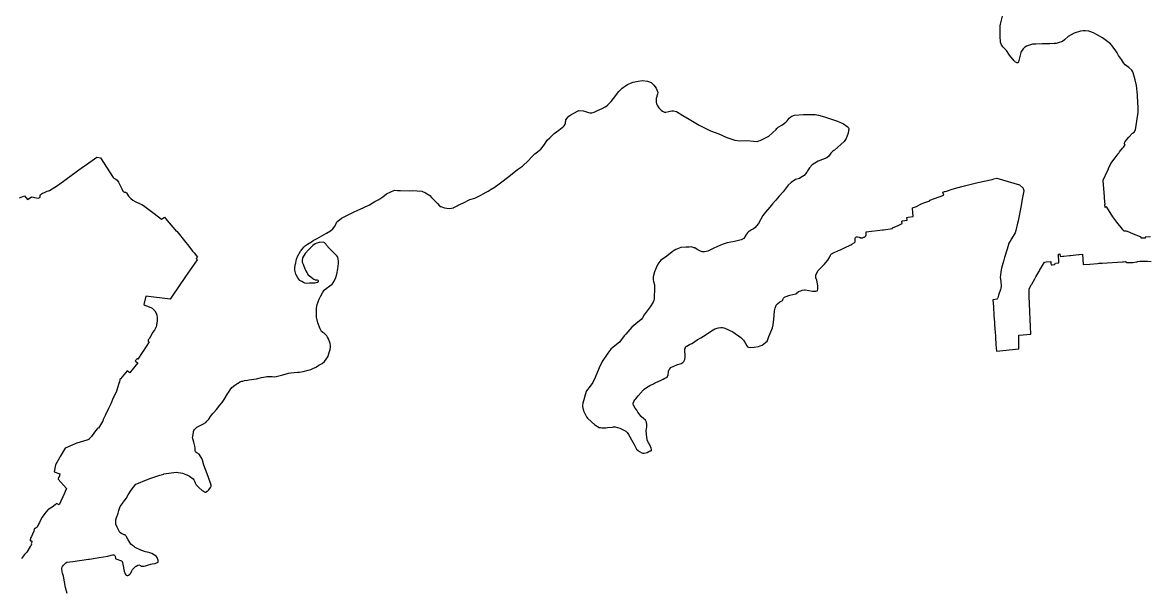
# Model space of a CAD drawing. Header units: inches. Extents: x 1341578 to 1502124, y 557203 to 748561.
# Drawn here: x 1479017 to 1483355, y 588468 to 590648 of the extents above; entities that cross this region are included whole.
import ezdxf

# ---------------------------------------------------------------- set-up
doc = ezdxf.new("R2010")
doc.units = ezdxf.units.IN
doc.header["$MEASUREMENT"] = 0
doc.layers.add('Zipcode', color=7, linetype='Continuous')

msp = doc.modelspace()

# ---------------------------------------------------------------- linework, layer by layer
at = {"layer": 'Zipcode'}
for points in [[(1483363.1, 589822.1), (1483342.7, 589821.5), (1483342.7, 589820.6), (1483342.4, 589817.8), (1483326.8, 589817.3), (1483327, 589821.5), (1483324.8, 589822.3), (1483297.5, 589833.3), (1483295.4, 589834.1), (1483274.2, 589842.6), (1483272.5, 589843.3), (1483268.7, 589844.8), (1483267.4, 589844.8), (1483261.7, 589844.7), (1483257, 589849.3), (1483255.8, 589850.4), (1483254.7, 589851.7), (1483233.2, 589879.5), (1483217.5, 589899.9), (1483194.6, 589936.8), (1483193.8, 589938), (1483189.9, 589936.6), (1483188.2, 589936), (1483186.8, 589946.8), (1483188.1, 589947.3), (1483186.2, 589971.5), (1483185.7, 589977.7), (1483180.9, 590038.5), (1483181.2, 590041), (1483188.6, 590057.4), (1483189.7, 590059.7), (1483200.7, 590083.9), (1483201.7, 590086.2), (1483210.5, 590105.3), (1483215.4, 590111.5), (1483217.8, 590114.6), (1483227.1, 590126.4), (1483226.4, 590127.2), (1483238.2, 590142), (1483240.6, 590145), (1483242.4, 590147.2), (1483244.2, 590149.5), (1483255.3, 590163.3), (1483258.6, 590167.4), (1483262, 590171.8), (1483265.7, 590176.4), (1483262.6, 590179.4), (1483262.2, 590180.3), (1483262.2, 590181.8), (1483264.6, 590186.5), (1483271.2, 590197.1), (1483280.1, 590206.6), (1483293.8, 590221.1), (1483300.1, 590225.6), (1483305.6, 590234.2), (1483310.2, 590268), (1483315, 590302.6), (1483315.3, 590319), (1483313.2, 590364), (1483312.8, 590368.9), (1483309.5, 590405.6), (1483304.1, 590427.4), (1483296.3, 590454), (1483295, 590458.4), (1483291.3, 590464.4), (1483279.8, 590474.8), (1483270, 590481.5), (1483265.2, 590484.9), (1483258.7, 590493.2), (1483250.8, 590504.8), (1483240, 590521.3), (1483234.2, 590531.5), (1483229.8, 590539.4), (1483215.7, 590557.8), (1483208.4, 590565.4), (1483198.7, 590574.1), (1483178.1, 590589), (1483164.4, 590596.1), (1483151.8, 590602.6), (1483143.2, 590607.6), (1483125, 590614.1), (1483111.5, 590615.7), (1483103.8, 590615.6), (1483093.4, 590614.3), (1483068.4, 590606.6), (1483045.8, 590594.3), (1483031.5, 590581.8), (1483023.9, 590575.1), (1483007.2, 590569.9), (1482999.8, 590567.5), (1482991.3, 590566.9), (1482974.9, 590565.5), (1482946.1, 590566.3), (1482920.9, 590564.8), (1482907.8, 590564), (1482885.2, 590556.6), (1482879.3, 590552.6), (1482872.2, 590546.2), (1482869.6, 590542.7), (1482865.2, 590536.8), (1482863.2, 590532.1), (1482857.7, 590511.3), (1482854.4, 590496), (1482854, 590495), (1482851.8, 590493.2), (1482850.7, 590492.7), (1482850.5, 590492.6), (1482848.4, 590492.5), (1482846.7, 590493.3), (1482843.1, 590494.9), (1482837.3, 590499.9), (1482819.9, 590522.5), (1482807.8, 590540.1), (1482803, 590545.1), (1482794.4, 590554.1), (1482787.4, 590565.1), (1482785.1, 590572.3), (1482784.5, 590577.2), (1482783.9, 590590.7), (1482783.9, 590592.1), (1482783.8, 590612.6), (1482783.9, 590630.6), (1482784, 590635.4), (1482785, 590641.4), (1482793.2, 590672.4)], [(1479189.5, 588449.2), (1479182.4, 588472.3), (1479174.6, 588515.5), (1479171.4, 588527.1), (1479170, 588532.4), (1479168.5, 588544.6), (1479168.7, 588548), (1479170.9, 588552.7), (1479175.4, 588557.9), (1479178.3, 588561.2), (1479184.3, 588567.2), (1479188.2, 588569), (1479210.4, 588571.9), (1479270.6, 588580.9), (1479274.4, 588581.5), (1479312.7, 588588), (1479345.3, 588593.1), (1479358.2, 588595.9), (1479363.4, 588597.1), (1479369.4, 588597.2), (1479371.3, 588596.4), (1479371.8, 588596), (1479372.8, 588595.4), (1479373.9, 588592.9), (1479374.9, 588584.2), (1479376.2, 588582.8), (1479380.3, 588580.8), (1479395, 588576.4), (1479399, 588574.1), (1479402.1, 588568.2), (1479403, 588562.2), (1479408.9, 588535.2), (1479412.5, 588524.5), (1479414.5, 588520.5), (1479416.9, 588519.1), (1479420.4, 588518.1), (1479422.7, 588518.6), (1479425.4, 588519.3), (1479430.8, 588523.3), (1479433.8, 588527.4), (1479437.9, 588535.7), (1479440.9, 588541.6), (1479452.7, 588553), (1479454.5, 588554.6), (1479461.7, 588558.5), (1479465.2, 588559), (1479470.9, 588556.3), (1479475.5, 588554.4), (1479475.9, 588554.2), (1479481.6, 588553.9), (1479485.2, 588554.5), (1479490.9, 588555.4), (1479502.3, 588558.7), (1479511.5, 588561.2), (1479516.7, 588562.7), (1479528.3, 588564.5), (1479533.1, 588566.3), (1479537.3, 588567.9), (1479539.2, 588570.1), (1479539.3, 588576.6), (1479537.5, 588583.3), (1479535.4, 588587.5), (1479531.4, 588592.1), (1479525.8, 588596.6), (1479515.5, 588602.6), (1479511.8, 588604.7), (1479504.1, 588607.2), (1479491.4, 588609.7), (1479473, 588616.2), (1479451.3, 588626.4), (1479448.9, 588628.1), (1479441.1, 588633.3), (1479434.6, 588638.7), (1479423.3, 588657.6), (1479418, 588667.4), (1479417.7, 588668), (1479414, 588672.2), (1479412, 588674.1), (1479409, 588675.1), (1479403.6, 588676.9), (1479398.6, 588679.3), (1479392.4, 588683.7), (1479381.5, 588704.3), (1479376.3, 588716.3), (1479376.3, 588717.6), (1479376.3, 588725), (1479376.7, 588732.2), (1479379.6, 588741.9), (1479381.6, 588747.8), (1479382.5, 588750.4), (1479385, 588757.6), (1479388.2, 588768.1), (1479392.6, 588783.5), (1479404.3, 588799.8), (1479406.2, 588802.4), (1479415.9, 588814.6), (1479423.8, 588828.6), (1479435.1, 588846.5), (1479454.1, 588869.7), (1479470.4, 588876.5), (1479473.3, 588878), (1479479.6, 588880.3), (1479507.3, 588891.9), (1479545.7, 588904), (1479555.7, 588907.2), (1479561, 588908.9), (1479561.8, 588909.2), (1479608.8, 588916), (1479633, 588912.5), (1479646.5, 588906.7), (1479650.1, 588905.2), (1479660.7, 588900.5), (1479674.4, 588890.6), (1479677.6, 588887.2), (1479679.9, 588880.8), (1479681.6, 588874.8), (1479685.7, 588867.7), (1479696.1, 588857), (1479709, 588845.8), (1479713.7, 588842.4), (1479718.4, 588840.2), (1479721.6, 588839.7), (1479728.1, 588842.4), (1479730.7, 588844.4), (1479734.2, 588848.2), (1479740.7, 588856.9), (1479743.4, 588862.1), (1479743.4, 588866.5), (1479743, 588870.4), (1479740, 588877.6), (1479728.2, 588910), (1479716, 588943.2), (1479710.7, 588962.7), (1479707.4, 588969.3), (1479701.7, 588978.4), (1479697.1, 588984.9), (1479688.5, 588991.1), (1479684.2, 588993.7), (1479683.8, 588994), (1479681.8, 588999.7), (1479682.6, 589008.3), (1479681.4, 589015.9), (1479676.5, 589032.2), (1479674.1, 589041), (1479673, 589044.7), (1479672.4, 589051.1), (1479672.8, 589054), (1479675.5, 589070.6), (1479675.7, 589072.1), (1479677.1, 589076.1), (1479680, 589081), (1479682.9, 589084), (1479687.4, 589088.2), (1479688.7, 589088.9), (1479694, 589091.7), (1479714.1, 589102.5), (1479723.4, 589108), (1479727.6, 589112), (1479734.2, 589120.7), (1479740.8, 589130.6), (1479745.5, 589136.2), (1479749.8, 589141.5), (1479753.9, 589146.5), (1479763.9, 589157.9), (1479777.6, 589174.3), (1479786.4, 589184.1), (1479794.4, 589196), (1479807, 589217.3), (1479810.7, 589223.5), (1479816.5, 589233.2), (1479824, 589242.4), (1479834.4, 589250.8), (1479846.6, 589258.3), (1479848.2, 589259.5), (1479854, 589263.9), (1479861.4, 589266), (1479865.8, 589267.2), (1479871.9, 589268.9), (1479884, 589270.6), (1479888.7, 589271.3), (1479918.7, 589275.8), (1479938.2, 589280.4), (1479952.5, 589283.7), (1479958.3, 589285), (1479978.1, 589284.5), (1479979.2, 589284.4), (1479989.4, 589283.5), (1480020.4, 589291.4), (1480041.9, 589296.9), (1480050.2, 589298.1), (1480076, 589301.8), (1480084.2, 589301.7), (1480097.8, 589304), (1480117.5, 589309.1), (1480128, 589311.6), (1480138.4, 589316.4), (1480148, 589320.7), (1480149.7, 589321.5), (1480159, 589327.7), (1480171.2, 589335), (1480180.2, 589342.7), (1480187.4, 589350.7), (1480192.7, 589360.9), (1480195.5, 589368.2), (1480198.9, 589377.6), (1480201.8, 589389.1), (1480203.7, 589397), (1480203.7, 589404.1), (1480202.4, 589411.3), (1480195.8, 589429.2), (1480192.5, 589436.3), (1480189.3, 589441.5), (1480185.3, 589444.9), (1480184.7, 589445.4), (1480183.7, 589446.3), (1480178.8, 589451), (1480174.4, 589453.4), (1480168.4, 589458.3), (1480163.4, 589467.8), (1480154.7, 589491.4), (1480149.6, 589513.3), (1480149, 589524.2), (1480149.1, 589540.4), (1480149.1, 589547.2), (1480152.4, 589561.4), (1480159.4, 589582.2), (1480165, 589592.4), (1480172.2, 589606.7), (1480179.5, 589617), (1480187.1, 589623.7), (1480201.5, 589633.7), (1480209.6, 589640.1), (1480214.1, 589645.4), (1480217.9, 589651.3), (1480223.7, 589666.2), (1480228.1, 589679.1), (1480232, 589699.8), (1480233.2, 589709.6), (1480234.4, 589719.5), (1480234.5, 589727.4), (1480234.2, 589729.3), (1480231.6, 589743.5), (1480228.6, 589748.8), (1480224.7, 589753.5), (1480215.5, 589762.1), (1480205.2, 589772.1), (1480198.3, 589778.2), (1480187.6, 589790.9), (1480185.1, 589795), (1480183, 589797.4), (1480181.3, 589799.5), (1480175.4, 589802.1), (1480159.3, 589800.8), (1480150.5, 589798), (1480145.1, 589795.4), (1480136.1, 589789), (1480120.7, 589774), (1480105.8, 589757.9), (1480095.8, 589741), (1480095.4, 589739.3), (1480093.9, 589732.4), (1480094.1, 589729.2), (1480095, 589725.5), (1480097.8, 589716.8), (1480104.8, 589699.6), (1480108.5, 589691.3), (1480112.2, 589685.3), (1480117.8, 589676.5), (1480127.5, 589668), (1480135.9, 589661.9), (1480139.9, 589659), (1480143.9, 589657.1), (1480151.6, 589656.9), (1480154.3, 589655.9), (1480155.8, 589654.2), (1480156.3, 589652.3), (1480156.6, 589650.5), (1480156.1, 589649.1), (1480153.8, 589647.1), (1480152.6, 589646.3), (1480142.6, 589644.3), (1480123, 589643.5), (1480109.2, 589642.5), (1480104.5, 589643.6), (1480099.4, 589646.1), (1480093.1, 589650), (1480086, 589654.6), (1480077.5, 589665.1), (1480071.3, 589676.5), (1480070.2, 589678.4), (1480066.9, 589688.5), (1480066.3, 589694.1), (1480066.3, 589694.3), (1480066.6, 589700.5), (1480067.6, 589714.1), (1480069.4, 589722.6), (1480070.8, 589729.4), (1480072.7, 589736.8), (1480076.5, 589746.5), (1480088.4, 589767.1), (1480089.1, 589768.3), (1480090.3, 589769.6), (1480093.6, 589773.2), (1480102.6, 589783.5), (1480107.7, 589788.9), (1480114.6, 589793.9), (1480130.5, 589803.5), (1480137.4, 589807.7), (1480151.9, 589816.5), (1480188.4, 589836), (1480203.9, 589845), (1480213.1, 589853), (1480221.2, 589865.2), (1480228.5, 589880.1), (1480231.2, 589883.2), (1480245.9, 589893.8), (1480268.6, 589906), (1480268.6, 589906), (1480292, 589917.3), (1480308.4, 589925.2), (1480328.8, 589934), (1480354.4, 589946), (1480363.5, 589951.7), (1480374.3, 589958.5), (1480389.5, 589966.1), (1480405.1, 589976.1), (1480419.6, 589987.5), (1480435.4, 589996.1), (1480448.2, 590001.4), (1480451.1, 590001.7), (1480461.3, 590001.5), (1480473.4, 590000.4), (1480506.4, 590000.2), (1480519.5, 590000.6), (1480554.9, 589998.9), (1480569.7, 589992.4), (1480585.7, 589981.9), (1480592.7, 589974.4), (1480601.9, 589964.7), (1480615.3, 589951.3), (1480623.8, 589941.7), (1480627.7, 589939.5), (1480628.2, 589939.3), (1480642.4, 589934.5), (1480660.9, 589931.9), (1480670.1, 589932.3), (1480678.1, 589934.7), (1480678.4, 589934.8), (1480678.6, 589934.9), (1480691.2, 589941.5), (1480695.9, 589943.9), (1480716.3, 589952.9), (1480740.1, 589966), (1480760.1, 589971.9), (1480782.8, 589983), (1480791.4, 589987.7), (1480803.4, 589994.2), (1480810.5, 589997.7), (1480815.2, 590000.9), (1480818.6, 590003.2), (1480822, 590005.5), (1480837.7, 590014.8), (1480839.3, 590015.8), (1480848.5, 590022.8), (1480848.5, 590022.8), (1480863.6, 590034.5), (1480885.6, 590051.6), (1480903.7, 590064.8), (1480924.4, 590081.3), (1480943.7, 590095), (1480967.1, 590116.2), (1480977.4, 590129.5), (1480990.5, 590141.9), (1481001, 590149.9), (1481014.5, 590159.6), (1481028.4, 590178.4), (1481038.3, 590194.3), (1481048.1, 590203.5), (1481065.7, 590220.2), (1481083.5, 590233.8), (1481095.8, 590243.3), (1481097.9, 590245), (1481101.3, 590247.6), (1481103.8, 590249.6), (1481108.2, 590256.2), (1481109.6, 590259), (1481109.6, 590265.8), (1481109.7, 590269.7), (1481110.5, 590272.5), (1481116, 590280.1), (1481122.4, 590286.8), (1481129.9, 590291.9), (1481154.9, 590306.3), (1481160.8, 590308.8), (1481177.4, 590307.5), (1481186, 590305.1), (1481197.6, 590301), (1481203.3, 590300.4), (1481209.6, 590300.4), (1481209.9, 590300.4), (1481219.4, 590302.3), (1481232.7, 590308.8), (1481250.6, 590317), (1481261.6, 590322.6), (1481271.6, 590329.9), (1481272.4, 590330.5), (1481285.1, 590344.2), (1481294.1, 590355.8), (1481314, 590382.3), (1481327.5, 590394.6), (1481332, 590398.7), (1481347.7, 590408.8), (1481359.7, 590414.5), (1481370.3, 590418), (1481388.7, 590421.7), (1481406.1, 590424.1), (1481424.4, 590422.2), (1481439.5, 590416.4), (1481443, 590413.3), (1481448.9, 590407.2), (1481458.1, 590394.9), (1481463.9, 590382.7), (1481464.2, 590379.3), (1481463.7, 590372.4), (1481459, 590355.4), (1481459, 590345.5), (1481458.9, 590342.2), (1481458.9, 590341.5), (1481460.1, 590335), (1481462.2, 590329.3), (1481468.6, 590319.2), (1481477.1, 590310.7), (1481483, 590306.6), (1481489.9, 590303), (1481495.9, 590302), (1481506.9, 590304.8), (1481512.1, 590306), (1481519, 590307.6), (1481525.6, 590307.7), (1481536.5, 590304.8), (1481561.4, 590290.3), (1481585.4, 590275.5), (1481624, 590252.7), (1481649.1, 590239.4), (1481668, 590230.4), (1481699.6, 590218.9), (1481731, 590205), (1481760.9, 590195.1), (1481780.9, 590192.8), (1481808.7, 590192.9), (1481833.1, 590191.3), (1481847.8, 590189.8), (1481853.8, 590191.9), (1481858.9, 590193.8), (1481892.2, 590210.7), (1481920.6, 590235.6), (1481922.9, 590239.6), (1481928.9, 590245.1), (1481942.8, 590252.8), (1481958.4, 590263.8), (1481963.6, 590269.5), (1481971.4, 590278.9), (1481977.5, 590285.2), (1481981.1, 590287), (1481991.4, 590290.4), (1482025.4, 590293.7), (1482057.6, 590293.1), (1482071.4, 590293.1), (1482083.2, 590290.6), (1482106.7, 590284.4), (1482156.6, 590268.5), (1482179.8, 590257.7), (1482194.2, 590247.8), (1482197.6, 590244.5), (1482200.1, 590239.7), (1482200.2, 590236.4), (1482200, 590231.6), (1482197.5, 590221.2), (1482189.9, 590201.7), (1482182.9, 590190), (1482145.3, 590156.5), (1482142.5, 590154.7), (1482139.6, 590152.8), (1482132.7, 590146.3), (1482131.6, 590144.8), (1482125.9, 590136.4), (1482123.3, 590132.9), (1482115.9, 590126.7), (1482081.9, 590113.3), (1482069.7, 590105.9), (1482059.1, 590099.9), (1482049.1, 590088.4), (1482041.9, 590077), (1482038.9, 590071.6), (1482028.5, 590058.9), (1482015.5, 590050.5), (1482010.8, 590046.8), (1481995.2, 590042.7), (1481979, 590031.5), (1481967.3, 590021.7), (1481947.1, 589995.7), (1481931.7, 589979.6), (1481919.5, 589963.7), (1481907.1, 589949.1), (1481895.7, 589936.6), (1481879.8, 589917.1), (1481869.4, 589904.2), (1481852.6, 589874), (1481839, 589857.7), (1481833.2, 589852.9), (1481826.3, 589849.7), (1481822.2, 589847), (1481814.1, 589841.7), (1481809.9, 589837.9), (1481806.3, 589832.7), (1481805.7, 589831.6), (1481804.9, 589830.2), (1481804.2, 589829.2), (1481800.5, 589822.9), (1481795.6, 589816.6), (1481789, 589812.1), (1481785.9, 589810.9), (1481780.7, 589809.1), (1481760.7, 589804.7), (1481732.2, 589798.9), (1481716.5, 589793.8), (1481713, 589792.7), (1481703.1, 589789.7), (1481680, 589779), (1481656.9, 589767.6), (1481644.9, 589764.1), (1481638.7, 589764.1), (1481638.2, 589764.2), (1481635.8, 589764.3), (1481626, 589769.1), (1481615.8, 589774.2), (1481606.7, 589779.5), (1481603.3, 589780.6), (1481594.5, 589783.6), (1481585, 589783.2), (1481573.4, 589783.1), (1481553.5, 589781), (1481534.6, 589773.7), (1481527.5, 589770.2), (1481520.1, 589764.5), (1481499.8, 589747.6), (1481487.2, 589739.3), (1481476.4, 589732.3), (1481465, 589717.4), (1481458.4, 589703.3), (1481452.4, 589687.5), (1481447.4, 589668), (1481447.2, 589657.7), (1481448.3, 589650.3), (1481451.8, 589637.6), (1481451.7, 589626.2), (1481450.6, 589585.2), (1481449.7, 589577.2), (1481447.1, 589570.6), (1481435.2, 589552.8), (1481412.6, 589522.1), (1481406.3, 589510.7), (1481400.6, 589503.9), (1481380.3, 589487.6), (1481364.5, 589474.1), (1481341.6, 589448.1), (1481335.3, 589441.3), (1481317.7, 589416.2), (1481292.1, 589397.1), (1481284.2, 589389.4), (1481271.6, 589373.8), (1481250, 589341.7), (1481238.2, 589318.2), (1481222.7, 589281.3), (1481214.1, 589261.3), (1481204.6, 589247.7), (1481189.6, 589229.5), (1481189.5, 589229.4), (1481189.4, 589229.2), (1481188.2, 589226.7), (1481182.4, 589205.4), (1481182, 589203.7), (1481176.3, 589181.2), (1481174.5, 589173.9), (1481174.5, 589169.6), (1481178.6, 589152.2), (1481187.4, 589134.4), (1481190.4, 589129.6), (1481191.3, 589128.1), (1481193.6, 589124.5), (1481195.7, 589122.6), (1481221.9, 589098.7), (1481238.4, 589088.7), (1481243.9, 589087.6), (1481248.8, 589086.7), (1481264.3, 589086.8), (1481270.4, 589087.5), (1481289.7, 589089.9), (1481294.5, 589090.5), (1481300.9, 589090.5), (1481309.3, 589088.6), (1481318.9, 589085.1), (1481326.7, 589082), (1481331.3, 589079.6), (1481336.6, 589076.9), (1481341.3, 589074), (1481346.4, 589069), (1481351.2, 589061), (1481368, 589031.6), (1481373.2, 589022.5), (1481383, 589005.1), (1481389.4, 588999.1), (1481392.6, 588996.1), (1481393.6, 588995.6), (1481402.6, 588991), (1481407, 588989.6), (1481412.4, 588989.6), (1481423.2, 588991.9), (1481429.5, 588995.2), (1481435.2, 588998.2), (1481439.1, 588998.5), (1481440.6, 588999.7), (1481441, 589003.7), (1481439.3, 589008.9), (1481436.8, 589014.5), (1481432.3, 589024), (1481429, 589029.5), (1481424, 589041), (1481420.6, 589061.9), (1481420, 589076.1), (1481420.1, 589076.3), (1481421.4, 589082.1), (1481423, 589091.6), (1481423, 589100.2), (1481421.4, 589108.9), (1481416.7, 589115.9), (1481410.7, 589120.9), (1481400.3, 589130.8), (1481388.3, 589147.7), (1481383.4, 589154.5), (1481377.9, 589162.2), (1481371.3, 589173.7), (1481369.8, 589177), (1481370.3, 589182.2), (1481372, 589187.7), (1481376.3, 589194.9), (1481379.6, 589198.9), (1481389, 589210), (1481407.7, 589232.1), (1481412.6, 589235.8), (1481420.5, 589242), (1481433.9, 589249.3), (1481448.4, 589256.8), (1481451.4, 589258.3), (1481459.8, 589262.4), (1481463.3, 589264.1), (1481483, 589273.1), (1481485.3, 589274.3), (1481492, 589277.9), (1481500.6, 589282.3), (1481504.7, 589291), (1481506, 589301.8), (1481506, 589305.6), (1481508, 589311.7), (1481510.4, 589314.5), (1481515.5, 589318.9), (1481538.3, 589329.7), (1481555, 589334.8), (1481561.6, 589338.8), (1481564.5, 589341.7), (1481568.2, 589350.6), (1481569.8, 589359), (1481570, 589364.4), (1481569.5, 589372.1), (1481569.4, 589378.8), (1481569.3, 589384.2), (1481569.3, 589385.1), (1481569.3, 589389), (1481569.3, 589391), (1481569.7, 589393), (1481571.3, 589396), (1481571.9, 589397), (1481574.8, 589400.9), (1481576.3, 589401.7), (1481586.8, 589407.2), (1481595.4, 589411.7), (1481606.6, 589418.4), (1481607.1, 589418.7), (1481615.7, 589425.4), (1481629.9, 589433.4), (1481650.5, 589446.4), (1481671.3, 589460.3), (1481683.8, 589467.8), (1481698.8, 589471.5), (1481707.6, 589472.8), (1481713.3, 589473.1), (1481719.2, 589472.4), (1481722.8, 589470.9), (1481754, 589456.4), (1481784.2, 589434.5), (1481795.1, 589425), (1481801.2, 589413.8), (1481807.2, 589403.2), (1481810.9, 589398.8), (1481813.8, 589397.1), (1481821, 589396), (1481835.5, 589397.1), (1481853, 589400.5), (1481858.9, 589402.3), (1481866.4, 589405.7), (1481873.5, 589410), (1481880.1, 589415.4), (1481886.7, 589422.4), (1481887.1, 589423.6), (1481892.5, 589439), (1481895.8, 589447.8), (1481904.5, 589465.1), (1481907.2, 589471.9), (1481909.1, 589483.2), (1481910.3, 589495.4), (1481911.1, 589503.8), (1481914.2, 589537.9), (1481916.9, 589547.9), (1481920.9, 589558.9), (1481925.8, 589564.1), (1481935.3, 589571.7), (1481945.7, 589577.7), (1481946.8, 589580), (1481947.5, 589583.5), (1481949.3, 589586.1), (1481952.9, 589590.6), (1481954.8, 589591.7), (1481973.3, 589597.2), (1481995.9, 589603.5), (1482007.3, 589611.3), (1482015.7, 589615), (1482016, 589615.1), (1482017.9, 589616), (1482021.1, 589616.5), (1482030.1, 589618), (1482032.7, 589618.4), (1482060.2, 589612.8), (1482070.4, 589612.8), (1482073.3, 589612.7), (1482078.2, 589614.6), (1482080.2, 589616.7), (1482080.6, 589618.6), (1482081.4, 589620.6), (1482081.6, 589626.7), (1482081.5, 589630.9), (1482081.5, 589634.9), (1482080.4, 589641.5), (1482076.8, 589655.7), (1482073.4, 589665.1), (1482073.1, 589671.4), (1482073.2, 589674.7), (1482081.5, 589690.9), (1482085.6, 589695.9), (1482106.3, 589715.3), (1482119.5, 589732.9), (1482127.7, 589745.6), (1482130.6, 589752.4), (1482131.1, 589754.6), (1482133.7, 589756.7), (1482133.8, 589757.3), (1482136, 589758.6), (1482140.3, 589760.4), (1482144.1, 589762.1), (1482155.8, 589767.2), (1482161.4, 589769.7), (1482168.3, 589772.7), (1482186.5, 589781.8), (1482205.3, 589789.8), (1482208.1, 589791.1), (1482209.3, 589791.6), (1482210.1, 589791.8), (1482211.9, 589793.1), (1482212.7, 589793.7), (1482220.9, 589799.8), (1482225.6, 589803.3), (1482224.7, 589817.7), (1482225.8, 589820), (1482227.6, 589821.2), (1482229.8, 589822.1), (1482234.4, 589822), (1482240.7, 589820.7), (1482241.5, 589820.3), (1482242.3, 589820), (1482243.3, 589819.7), (1482244.2, 589819.4), (1482245.1, 589819.3), (1482246.1, 589819.2), (1482247, 589819.1), (1482253.9, 589819.1), (1482254.4, 589819.1), (1482254.9, 589819.2), (1482255.5, 589819.3), (1482256, 589819.5), (1482259.1, 589820.6), (1482259.9, 589820.9), (1482260.7, 589821.3), (1482261.5, 589821.8), (1482262.2, 589822.3), (1482262.9, 589822.8), (1482263.5, 589823.4), (1482264.1, 589824), (1482264.7, 589824.7), (1482265.6, 589825.8), (1482267.4, 589830.2), (1482267.6, 589830.9), (1482267.8, 589831.6), (1482267.9, 589832.4), (1482267.9, 589833.2), (1482267.8, 589842), (1482330.7, 589849.4), (1482334.3, 589849.8), (1482368.8, 589853.9), (1482368.4, 589857), (1482390.8, 589866.7), (1482395.6, 589868.8), (1482396.2, 589869), (1482406.7, 589874.1), (1482405.5, 589883.3), (1482407, 589883.6), (1482425.2, 589886.9), (1482425, 589888.4), (1482423.8, 589897), (1482424.7, 589897.2), (1482429.2, 589898), (1482449.2, 589901.3), (1482445.7, 589933.3), (1482445.6, 589934.3), (1482461.5, 589939.1), (1482472.9, 589945.7), (1482477.7, 589948.5), (1482479.3, 589949.4), (1482493.4, 589955.2), (1482513, 589961.2), (1482512.5, 589964.3), (1482566.8, 589982.7), (1482563.4, 589994.8), (1482569.3, 589996.6), (1482571.6, 589997.3), (1482576.9, 589998.9), (1482599.2, 590005.8), (1482622.3, 590012.8), (1482635.5, 590016), (1482641.5, 590017.4), (1482642.3, 590017.6), (1482646.3, 590018.6), (1482698.1, 590031.3), (1482752.8, 590043.9), (1482759.5, 590045.4), (1482771.2, 590048.1), (1482858.8, 590022.2), (1482871.8, 590010), (1482872.5, 590008.1), (1482873.8, 590004.3), (1482875.1, 590000.6), (1482875, 590000.1), (1482869.9, 589974.3), (1482863, 589937.2), (1482854.5, 589890), (1482853.3, 589883.6), (1482851.2, 589875), (1482851.2, 589875), (1482844.3, 589846.6), (1482842.1, 589837.7), (1482842.1, 589837.7), (1482827.6, 589815.3), (1482821.7, 589806.3), (1482817.7, 589797.6), (1482810.9, 589774.6), (1482801, 589743.4), (1482797.4, 589732.3), (1482793.5, 589720.3), (1482788.5, 589702.3), (1482786.3, 589688.2), (1482786.1, 589686.7), (1482784.2, 589666.2), (1482786.1, 589652.3), (1482787.5, 589631.8), (1482787.5, 589631.4), (1482786.9, 589624.2), (1482785.4, 589619.1), (1482776.8, 589598.4), (1482774.6, 589587.7), (1482774.6, 589587.6), (1482773, 589584.6), (1482772.4, 589583.4), (1482772, 589583), (1482755.6, 589579.4), (1482757.5, 589552.9), (1482757.6, 589550.6), (1482759.6, 589522), (1482759.7, 589520), (1482761.6, 589492.3), (1482761.8, 589490.4), (1482763.7, 589463.1), (1482763.9, 589460.2), (1482765.6, 589435), (1482765.8, 589432.9), (1482767.4, 589409.6), (1482767.5, 589407.7), (1482769.2, 589382.6), (1482855.5, 589390.5), (1482855.5, 589391.2), (1482855.7, 589409.2), (1482855.7, 589411.2), (1482855.9, 589430.4), (1482855.9, 589433), (1482856, 589443.2), (1482857.3, 589443.4), (1482901.9, 589447.8), (1482901.9, 589449), (1482900.7, 589475.6), (1482900.6, 589477.3), (1482899.4, 589503.6), (1482899.3, 589506.3), (1482898.1, 589532.9), (1482898, 589535.2), (1482898, 589535.6), (1482897.1, 589563.3), (1482897, 589565.9), (1482896.1, 589593.2), (1482896.1, 589595.2), (1482895.3, 589618.3), (1482895.2, 589621.1), (1482895.2, 589622.7), (1482904.5, 589638.7), (1482905.6, 589640.7), (1482917.5, 589661.1), (1482918.8, 589663.2), (1482921.7, 589668.4), (1482921.8, 589668.5), (1482932.9, 589687.6), (1482934, 589689.4), (1482935.8, 589692.5), (1482954.9, 589725.5), (1482955.6, 589725.5), (1482961.6, 589726.1), (1482979.1, 589727.7), (1482979.6, 589719.8), (1482979.9, 589714.8), (1482983.9, 589715), (1482994.6, 589715.6), (1482994.7, 589715.6), (1482994.7, 589716.2), (1482994.6, 589718.4), (1482995.3, 589719), (1482995.4, 589719.1), (1482997.5, 589721), (1483009.9, 589721.7), (1483009.8, 589724.2), (1483008.1, 589756.3), (1483014.1, 589757), (1483014.8, 589747), (1483025.1, 589748), (1483028.6, 589748.3), (1483051.3, 589750.5), (1483054.3, 589750.8), (1483085.5, 589753.9), (1483089, 589754.2), (1483100.4, 589755.4), (1483101.3, 589755.5), (1483101.3, 589755.5), (1483103.2, 589715.5), (1483129.5, 589717.6), (1483159.3, 589720.1), (1483163.5, 589720.4), (1483177.2, 589721.5), (1483177, 589720.7), (1483254.5, 589726), (1483258.6, 589726.3), (1483266.2, 589726.9), (1483271.2, 589724.1), (1483278.6, 589723.4), (1483282.2, 589723.6), (1483284.8, 589723.7), (1483294.5, 589724.1), (1483308.5, 589726.4), (1483311.1, 589726.8), (1483313.1, 589727.2), (1483321.8, 589728.8), (1483336.2, 589728.6), (1483338.4, 589728.6), (1483351.7, 589728.5), (1483365.5, 589726.9)], [(1479005.4, 589972.1), (1479024.2, 589980.4), (1479036.4, 589965.9), (1479050.8, 589975.5), (1479053, 589976.5), (1479071.3, 589972.5), (1479079.7, 589971.8), (1479082.6, 589974.2), (1479084.4, 589975.5), (1479085, 589979), (1479085.1, 589982.9), (1479086.3, 589984.9), (1479090.1, 589988.1), (1479093.8, 589990.2), (1479101.9, 589993.7), (1479109.1, 589996.9), (1479109.9, 589997.1), (1479112.2, 589997.7), (1479117.4, 589999), (1479121.5, 590000.9), (1479151.2, 590019.9), (1479156.8, 590023.9), (1479161.3, 590027.2), (1479248.6, 590090.7), (1479258.7, 590097.8), (1479263.8, 590101.4), (1479303.1, 590129.2), (1479317.2, 590126.8), (1479366.1, 590050.4), (1479368.4, 590048.7), (1479370.9, 590046.8), (1479376, 590044.4), (1479381, 590040.5), (1479384.7, 590036.7), (1479387.3, 590033.6), (1479393.7, 590020.4), (1479399.8, 590007.2), (1479404, 589998.6), (1479405.1, 589997.3), (1479410.3, 589994.5), (1479413.5, 589994.3), (1479415.2, 589993.8), (1479417.2, 589992.5), (1479425.9, 589979.3), (1479431.4, 589972.5), (1479434.2, 589969.6), (1479442, 589963.2), (1479450.4, 589958.3), (1479470.7, 589949), (1479477.1, 589946.6), (1479483.1, 589942.7), (1479488.6, 589938.7), (1479493.6, 589935), (1479524.5, 589912.3), (1479552.8, 589890.5), (1479563.8, 589898.5), (1479564.3, 589897.8), (1479568.2, 589893.2), (1479609.8, 589842.6), (1479612, 589843.8), (1479646.2, 589801.1), (1479652.5, 589793.2), (1479653.9, 589791.5), (1479672.5, 589767.4), (1479677.9, 589760.5), (1479690.6, 589743.9), (1479690.7, 589743.8), (1479685.4, 589739.1), (1479689.8, 589733.7), (1479644.9, 589669.5), (1479593.8, 589594.4), (1479585.4, 589582.6), (1479492.1, 589594), (1479484.1, 589561.2), (1479488.4, 589559.3), (1479490.6, 589558.4), (1479494.5, 589556.6), (1479510.7, 589550.9), (1479516.9, 589547.4), (1479521.7, 589543.1), (1479526.2, 589536.9), (1479531.4, 589528.1), (1479534.6, 589520.3), (1479535.8, 589510), (1479535.3, 589502), (1479533.8, 589487.3), (1479533.7, 589486.5), (1479532.9, 589481.9), (1479531.6, 589474.5), (1479531.2, 589473.8), (1479528.4, 589468.5), (1479525.7, 589463.6), (1479525.3, 589463), (1479518.2, 589454.1), (1479514.6, 589448), (1479504.4, 589430.1), (1479501.3, 589425.2), (1479501.3, 589424), (1479501.6, 589420.2), (1479505, 589418.1), (1479481.5, 589381.7), (1479481, 589380.9), (1479478, 589376.4), (1479461.3, 589351.4), (1479459.9, 589352), (1479457.9, 589352.8), (1479455.9, 589350.4), (1479451.3, 589344.9), (1479452.3, 589344.1), (1479453.7, 589342.9), (1479461.4, 589336.6), (1479432.9, 589302), (1479430, 589298.4), (1479430, 589298.4), (1479420.1, 589306.3), (1479394.3, 589275.7), (1479394.2, 589275.6), (1479393.6, 589275.2), (1479392.4, 589271.1), (1479390.3, 589264.1), (1479388.3, 589257.5), (1479379.5, 589228.6), (1479369, 589206.4), (1479366.8, 589201.8), (1479356.7, 589179.6), (1479349.3, 589163.6), (1479348.5, 589161.8), (1479336.5, 589137), (1479336.2, 589136.3), (1479328.2, 589118.5), (1479325.8, 589113.1), (1479325.3, 589112.1), (1479324.8, 589110.9), (1479309.8, 589085.8), (1479305.1, 589084.1), (1479305.1, 589084.1), (1479304.6, 589083.5), (1479294.4, 589070), (1479282.2, 589053.8), (1479278.6, 589049.1), (1479274, 589044.1), (1479273.3, 589043.6), (1479268.1, 589040.4), (1479264.7, 589038.9), (1479226.3, 589027.7), (1479225.1, 589027.2), (1479219.9, 589025.1), (1479180.9, 589008.8), (1479161.8, 588976.3), (1479159, 588971.4), (1479143.4, 588944.9), (1479138.9, 588917.5), (1479161.3, 588909.9), (1479158.1, 588896.5), (1479155.8, 588896.4), (1479153.9, 588889.2), (1479186, 588853.8), (1479181.2, 588841.7), (1479178.4, 588835.4), (1479158.5, 588790), (1479147.7, 588795.3), (1479142.8, 588790.8), (1479142.5, 588790.5), (1479142.1, 588790.1), (1479131.3, 588781.3), (1479118.3, 588774), (1479115.3, 588772), (1479107.2, 588761.7), (1479103.4, 588756.9), (1479096.1, 588747.6), (1479091.8, 588742.1), (1479081.9, 588722.3), (1479079, 588716.4), (1479073, 588704.4), (1479061.9, 588696.7), (1479060.1, 588688.1), (1479059.1, 588685.9), (1479051.1, 588668.2), (1479049.4, 588664.1), (1479046.1, 588656.1), (1479046.4, 588653.7), (1479046.9, 588652.9), (1479047.4, 588652.2), (1479050.2, 588651.7), (1479051.2, 588651.6), (1479053.6, 588649.4), (1479053.4, 588648.7), (1479051.1, 588642.8), (1479050.2, 588640.5), (1479051.1, 588636.4), (1479049.7, 588634.2), (1479047, 588629.8), (1479033.8, 588608.6), (1479033.4, 588607.9), (1479033.2, 588607.7), (1479030.4, 588605.1), (1479024.1, 588599.1), (1479013, 588583.6)]]:
    msp.add_lwpolyline(points, dxfattribs=at)

doc.saveas('drawing.dxf')
